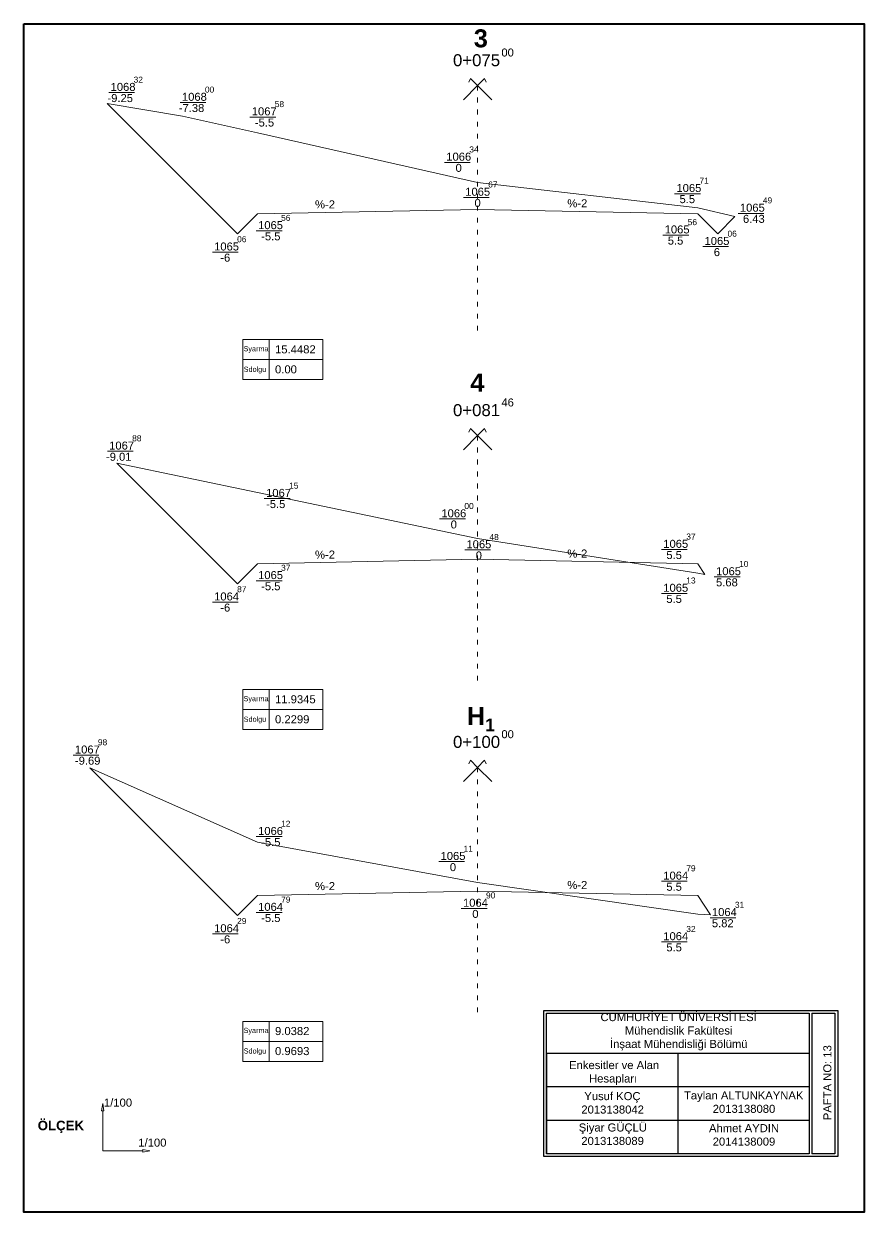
# Model space of a CAD drawing. Header units: millimetres. Extents: x 19067981 to 38137102, y 2652003 to 2652615.
# Drawn here: x 19068493.28 to 19068514.28, y 2652463.69 to 2652493.39 of the extents above; entities that cross this region are included whole.
import ezdxf

# ---------------------------------------------------------------- set-up
doc = ezdxf.new("R2010")
doc.units = ezdxf.units.MM
doc.linetypes.add('ACAD_ISO03W100', pattern=[30, 12, -18])
doc.layers.add('D.K Kesit No', color=93, linetype='Continuous', lineweight=9)
doc.styles.get("Standard").update_dxf_attribs({"font": 'arial.ttf'})

msp = doc.modelspace()

# ---------------------------------------------------------------- linework, layer by layer
at = {"lineweight": 0, "ltscale": 2}
for p, q in [((19068495.401, 2652491.669), (19068496.046, 2652491.669)), ((19068497.183, 2652491.421), (19068497.828, 2652491.421)), ((19068498.928, 2652491.058), (19068499.573, 2652491.058)), ((19068503.788, 2652489.925), (19068504.433, 2652489.925)), ((19068504.261, 2652489.048), (19068504.906, 2652489.048)), ((19068509.539, 2652489.142), (19068510.184, 2652489.142)), ((19068511.124, 2652488.65), (19068511.769, 2652488.65)), ((19068499.086, 2652488.214), (19068499.731, 2652488.214)), ((19068509.246, 2652488.107), (19068509.89, 2652488.107)), ((19068510.24, 2652487.819), (19068510.884, 2652487.819)), ((19068497.987, 2652487.68), (19068498.632, 2652487.68)), ((19068495.364, 2652482.705), (19068496.009, 2652482.705)), ((19068499.286, 2652481.523), (19068499.931, 2652481.523)), ((19068503.667, 2652481.013), (19068504.311, 2652481.013)), ((19068504.292, 2652480.239), (19068504.936, 2652480.239)), ((19068509.21, 2652480.25), (19068509.854, 2652480.25)), ((19068499.086, 2652479.469), (19068499.731, 2652479.469)), ((19068510.529, 2652479.566), (19068511.174, 2652479.566)), ((19068509.21, 2652479.152), (19068509.854, 2652479.152)), ((19068497.987, 2652478.935), (19068498.632, 2652478.935)), ((19068494.51, 2652475.109), (19068495.154, 2652475.109)), ((19068499.086, 2652473.074), (19068499.731, 2652473.074)), ((19068503.645, 2652472.45), (19068504.29, 2652472.45)), ((19068509.21, 2652471.959), (19068509.854, 2652471.959)), ((19068499.086, 2652471.178), (19068499.731, 2652471.178)), ((19068504.206, 2652471.281), (19068504.851, 2652471.281)), ((19068510.425, 2652471.048), (19068511.069, 2652471.048)), ((19068497.987, 2652470.644), (19068498.632, 2652470.644)), ((19068509.21, 2652470.445), (19068509.854, 2652470.445))]:
    msp.add_line(p, q, dxfattribs=at)
at = {"linetype": 'ACAD_ISO03W100', "lineweight": 5, "ltscale": 0.01}
for p, q in [((19068504.614, 2652491.842), (19068504.614, 2652485.659)), ((19068504.614, 2652483.097), (19068504.614, 2652476.914)), ((19068504.614, 2652474.806), (19068504.614, 2652468.623))]:
    msp.add_line(p, q, dxfattribs=at)
at = {"color": 0, "lineweight": 25, "ltscale": 0.2}
for p, q in [((19068506.336, 2652467.666), (19068512.902, 2652467.666)), ((19068506.336, 2652467.666), (19068506.336, 2652467.266)), ((19068506.336, 2652467.666), (19068506.336, 2652465.152)), ((19068509.619, 2652467.666), (19068509.619, 2652465.152)), ((19068506.336, 2652466.828), (19068512.902, 2652466.828)), ((19068506.336, 2652465.99), (19068512.902, 2652465.99))]:
    msp.add_line(p, q, dxfattribs=at)
at = {"color": 0, "lineweight": 40, "ltscale": 0.2}
msp.add_lwpolyline([(19068493.275, 2652493.389), (19068514.275, 2652493.389), (19068514.275, 2652463.689), (19068493.275, 2652463.689), (19068493.275, 2652493.389)], dxfattribs=at)
for points in [[(19068506.324, 2652468.734), (19068513.612, 2652468.734), (19068513.612, 2652465.085), (19068506.268, 2652465.085), (19068506.268, 2652468.734), (19068506.324, 2652468.734)], [(19068512.902, 2652465.152), (19068506.336, 2652465.152), (19068506.336, 2652468.666), (19068512.902, 2652468.666)], [(19068512.902, 2652468.666), (19068512.902, 2652465.152)], [(19068512.964, 2652468.666), (19068513.545, 2652468.666), (19068513.545, 2652465.152), (19068512.964, 2652465.152)], [(19068512.964, 2652468.666), (19068512.964, 2652465.152)]]:
    msp.add_lwpolyline(points)
at = {"color": 0, "lineweight": 25}
for p in [(19068506.336, 2652466.828), (19068506.336, 2652465.99)]:
    msp.add_point(p, dxfattribs=at)
at = {"layer": 'D.K Kesit No', "color": 0, "ltscale": 0.2}
for p, q in [((19068504.437, 2652492.019), (19068504.399, 2652491.926)), ((19068504.614, 2652491.842), (19068504.437, 2652492.019)), ((19068504.614, 2652491.842), (19068504.791, 2652492.019)), ((19068504.791, 2652492.019), (19068504.829, 2652491.926)), ((19068504.614, 2652491.842), (19068504.261, 2652491.488)), ((19068504.614, 2652491.842), (19068504.968, 2652491.488)), ((19068498.745, 2652484.495), (19068498.745, 2652485.495)), ((19068498.745, 2652485.495), (19068500.745, 2652485.495)), ((19068499.405, 2652485.495), (19068499.405, 2652484.495)), ((19068500.745, 2652485.495), (19068500.745, 2652484.495)), ((19068500.745, 2652484.995), (19068498.745, 2652484.995)), ((19068500.745, 2652484.495), (19068498.745, 2652484.495)), ((19068504.437, 2652483.273), (19068504.399, 2652483.181)), ((19068504.614, 2652483.097), (19068504.437, 2652483.273)), ((19068504.614, 2652483.097), (19068504.791, 2652483.273)), ((19068504.791, 2652483.273), (19068504.829, 2652483.181)), ((19068504.614, 2652483.097), (19068504.261, 2652482.743)), ((19068504.614, 2652483.097), (19068504.968, 2652482.743)), ((19068498.745, 2652475.75), (19068498.745, 2652476.75)), ((19068498.745, 2652476.75), (19068500.745, 2652476.75)), ((19068499.405, 2652476.75), (19068499.405, 2652475.75)), ((19068500.745, 2652476.75), (19068500.745, 2652475.75)), ((19068500.745, 2652476.25), (19068498.745, 2652476.25)), ((19068500.745, 2652475.75), (19068498.745, 2652475.75)), ((19068504.437, 2652474.982), (19068504.399, 2652474.89)), ((19068504.614, 2652474.806), (19068504.437, 2652474.982)), ((19068504.614, 2652474.806), (19068504.791, 2652474.982)), ((19068504.791, 2652474.982), (19068504.829, 2652474.89)), ((19068504.614, 2652474.806), (19068504.261, 2652474.452)), ((19068504.614, 2652474.806), (19068504.968, 2652474.452)), ((19068498.745, 2652467.459), (19068498.745, 2652468.459)), ((19068498.745, 2652468.459), (19068500.745, 2652468.459)), ((19068499.405, 2652468.459), (19068499.405, 2652467.459)), ((19068500.745, 2652468.459), (19068500.745, 2652467.459)), ((19068500.745, 2652467.959), (19068498.745, 2652467.959)), ((19068500.745, 2652467.459), (19068498.745, 2652467.459)), ((19068495.217, 2652466.223), (19068495.247, 2652466.403)), ((19068495.247, 2652466.403), (19068495.277, 2652466.223)), ((19068495.277, 2652466.223), (19068495.217, 2652466.223)), ((19068495.247, 2652465.223), (19068495.247, 2652466.223)), ((19068495.247, 2652465.223), (19068496.247, 2652465.223)), ((19068496.247, 2652465.253), (19068496.427, 2652465.223)), ((19068496.247, 2652465.193), (19068496.247, 2652465.253)), ((19068496.427, 2652465.223), (19068496.247, 2652465.193))]:
    msp.add_line(p, q, dxfattribs=at)
at = {"layer": 'D.K Kesit No', "color": 1, "lineweight": 0, "ltscale": 0.2}
for p, q in [((19068495.358, 2652491.396), (19068498.614, 2652488.141)), ((19068495.358, 2652491.396), (19068497.239, 2652491.081)), ((19068497.239, 2652491.081), (19068499.114, 2652490.661)), ((19068499.114, 2652490.661), (19068504.614, 2652489.421)), ((19068510.114, 2652488.791), (19068504.614, 2652489.421)), ((19068498.614, 2652488.141), (19068499.114, 2652488.641)), ((19068511.042, 2652488.569), (19068510.114, 2652488.791)), ((19068510.614, 2652488.141), (19068510.114, 2652488.641)), ((19068511.042, 2652488.569), (19068510.614, 2652488.141)), ((19068495.603, 2652482.407), (19068499.114, 2652481.676)), ((19068495.603, 2652482.407), (19068498.614, 2652479.396)), ((19068499.114, 2652481.676), (19068504.614, 2652480.526)), ((19068510.114, 2652479.656), (19068504.614, 2652480.526)), ((19068498.614, 2652479.396), (19068499.114, 2652479.896)), ((19068510.293, 2652479.627), (19068510.114, 2652479.896)), ((19068510.293, 2652479.627), (19068510.114, 2652479.656)), ((19068499.114, 2652472.935), (19068494.926, 2652474.792)), ((19068494.926, 2652474.792), (19068498.614, 2652471.105)), ((19068499.114, 2652472.935), (19068504.614, 2652471.925)), ((19068510.114, 2652471.135), (19068504.614, 2652471.925)), ((19068498.614, 2652471.105), (19068499.114, 2652471.605)), ((19068510.437, 2652471.119), (19068510.114, 2652471.605)), ((19068510.437, 2652471.119), (19068510.114, 2652471.135))]:
    msp.add_line(p, q, dxfattribs=at)
at = {"layer": 'D.K Kesit No', "lineweight": 0, "ltscale": 0.2}
for p, q in [((19068504.614, 2652488.751), (19068499.114, 2652488.641)), ((19068510.114, 2652488.641), (19068504.614, 2652488.751)), ((19068504.614, 2652480.006), (19068499.114, 2652479.896)), ((19068510.114, 2652479.896), (19068504.614, 2652480.006)), ((19068504.614, 2652471.715), (19068499.114, 2652471.605)), ((19068510.114, 2652471.605), (19068504.614, 2652471.715))]:
    msp.add_line(p, q, dxfattribs=at)

# ---------------------------------------------------------------- texts
at = {"color": 7, "lineweight": 20, "char_height": 0.45, "attachment_point": 5}
for s, insert in [('{\\fArial|b1|i0|c162|p34;3}', (19068504.696, 2652493.021)), ('{\\fArial|b1|i0|c162|p34;4}', (19068504.608, 2652484.422)), ('\\A1;{\\fArial|b1|i0|c162|p34;H\\H0.7x;\\S^ 1;}', (19068504.697, 2652476.011))]:
    msp.add_mtext_dynamic_manual_height_columns(s, width=2.02378, gutter_width=0.91, heights=[0], dxfattribs=dict(at, insert=insert))
at = {"color": 7, "lineweight": 20, "attachment_point": 5}
for s, insert, char_height, width in [('00', (19068505.365, 2652492.669), 0.2, 16.65294), ('0+075', (19068504.589, 2652492.476), 0.3, 16.65294), ('0+081', (19068504.589, 2652483.731), 0.3, 16.65294), ('46', (19068505.365, 2652483.924), 0.2, 16.65294), ('0+100', (19068504.589, 2652475.44), 0.3, 16.65294), ('00', (19068505.365, 2652475.633), 0.2, 16.65294), ('{\\fArial|b1|i0|c162|p34;ÖLÇEK}', (19068494.202, 2652465.821), 0.23657, 13.13195)]:
    msp.add_mtext(s, dxfattribs=dict(at, insert=insert, char_height=char_height, width=width))
at = {"color": 1, "lineweight": 0}
for s, insert, char_height, width, attachment_point in [('{\\C5;1068}', (19068495.446, 2652491.911), 0.2, 0.87201, 1), ('{\\C5;32}', (19068496.02, 2652492.067), 0.15, 4.707345624410664e-14, 1), ('{\\C5;-9.25}', (19068495.367, 2652491.429), 0.2, 0.96851, 7), ('{\\C5;1068}', (19068497.228, 2652491.663), 0.2, 0.87201, 1), ('{\\C5;00}', (19068497.802, 2652491.819), 0.15, 4.707345624410664e-14, 1), ('{\\C5;-7.38}', (19068497.149, 2652491.181), 0.2, 0.96851, 7), ('{\\C5;1067}', (19068498.973, 2652491.3), 0.2, 0.87201, 1), ('{\\C5;58}', (19068499.547, 2652491.456), 0.15, 4.707345624410664e-14, 1), ('{\\C5;  -5.5}', (19068498.894, 2652490.818), 0.2, 0.96851, 7), ('{\\C5;1066}', (19068503.833, 2652490.167), 0.2, 0.87201, 1), ('{\\C5;34}', (19068504.407, 2652490.323), 0.15, 4.707345624410664e-14, 1), ('{\\C5;    0}', (19068503.754, 2652489.685), 0.2, 0.96851, 7), ('{\\C5;71}', (19068510.158, 2652489.541), 0.15, 4.707345624410664e-14, 1), ('{\\C5;1065}', (19068504.306, 2652489.291), 0.2, 0.87201, 1), ('{\\C5;67}', (19068504.88, 2652489.447), 0.15, 4.707345624410664e-14, 1), ('{\\C5;1065}', (19068509.584, 2652489.384), 0.2, 0.87201, 1), ('{\\C5;    0}', (19068504.227, 2652488.809), 0.2, 0.96851, 7), ('{\\C5;  5.5}', (19068509.505, 2652488.903), 0.2, 0.96851, 7), ('{\\C5;1065}', (19068511.169, 2652488.892), 0.2, 0.87201, 1), ('{\\C5;49}', (19068511.743, 2652489.049), 0.15, 4.707345624410664e-14, 1), ('{\\C5;56}', (19068499.705, 2652488.613), 0.15, 4.707345624410664e-14, 1), ('{\\C5;  6.43}', (19068511.09, 2652488.411), 0.2, 0.96851, 7), ('{\\C5;1065}', (19068499.131, 2652488.456), 0.2, 0.87201, 1), ('{\\C5;1065}', (19068509.29, 2652488.349), 0.2, 0.87201, 1), ('{\\C5;56}', (19068509.864, 2652488.506), 0.15, 4.707345624410664e-14, 1), ('{\\C5;06}', (19068498.606, 2652488.079), 0.15, 4.707345624410664e-14, 1), ('{\\C5;  -5.5}', (19068499.052, 2652487.974), 0.2, 0.96851, 7), ('{\\C5;  5.5}', (19068509.212, 2652487.867), 0.2, 0.96851, 7), ('{\\C5;1065}', (19068510.285, 2652488.061), 0.2, 0.87201, 1), ('{\\C5;06}', (19068510.859, 2652488.218), 0.15, 4.707345624410664e-14, 1), ('{\\C5;1065}', (19068498.032, 2652487.923), 0.2, 0.87201, 1), ('{\\C5;    6}', (19068510.206, 2652487.579), 0.2, 0.96851, 7), ('{\\C5;   -6}', (19068497.953, 2652487.441), 0.2, 0.96851, 7), ('{\\C5;1067}', (19068495.409, 2652482.947), 0.2, 0.87201, 1), ('{\\C5;88}', (19068495.983, 2652483.104), 0.15, 4.707345624410664e-14, 1), ('{\\C5;-9.01}', (19068495.33, 2652482.465), 0.2, 0.96851, 7), ('{\\C5;1067}', (19068499.331, 2652481.765), 0.2, 0.87201, 1), ('{\\C5;15}', (19068499.905, 2652481.922), 0.15, 4.707345624410664e-14, 1), ('{\\C5; -5.5}', (19068499.252, 2652481.283), 0.2, 0.96851, 7), ('{\\C5;1066}', (19068503.711, 2652481.255), 0.2, 0.87201, 1), ('{\\C5;00}', (19068504.285, 2652481.412), 0.15, 4.707345624410664e-14, 1), ('{\\C5;    0}', (19068503.632, 2652480.774), 0.2, 0.96851, 7), ('{\\C5;48}', (19068504.911, 2652480.637), 0.15, 4.707345624410664e-14, 1), ('{\\C5;37}', (19068509.829, 2652480.649), 0.15, 4.707345624410664e-14, 1), ('{\\C5;1065}', (19068504.337, 2652480.481), 0.2, 0.87201, 1), ('{\\C5;1065}', (19068509.255, 2652480.492), 0.2, 0.87201, 1), ('{\\C5;    0}', (19068504.258, 2652479.999), 0.2, 0.96851, 7), ('{\\C5;  5.5}', (19068509.176, 2652480.01), 0.2, 0.96851, 7), ('{\\C5;1065}', (19068499.131, 2652479.711), 0.2, 0.87201, 1), ('{\\C5;37}', (19068499.705, 2652479.868), 0.15, 4.707345624410664e-14, 1), ('{\\C5;1065}', (19068510.574, 2652479.808), 0.2, 0.87201, 1), ('{\\C5;10}', (19068511.148, 2652479.965), 0.15, 4.707345624410664e-14, 1), ('{\\C5;  -5.5}', (19068499.052, 2652479.229), 0.2, 0.96851, 7), ('{\\C5;1065}', (19068509.255, 2652479.394), 0.2, 0.87201, 1), ('{\\C5;13}', (19068509.829, 2652479.551), 0.15, 4.707345624410664e-14, 1), ('{\\C5; 5.68}', (19068510.495, 2652479.327), 0.2, 0.96851, 7), ('{\\C5;1064}', (19068498.032, 2652479.177), 0.2, 0.87201, 1), ('{\\C5;87}', (19068498.606, 2652479.334), 0.15, 4.707345624410664e-14, 1), ('{\\C5;  5.5}', (19068509.176, 2652478.912), 0.2, 0.96851, 7), ('{\\C5;   -6}', (19068497.953, 2652478.696), 0.2, 0.96851, 7), ('{\\C5;1067}', (19068494.554, 2652475.352), 0.2, 0.87201, 1), ('{\\C5;98}', (19068495.128, 2652475.508), 0.15, 4.707345624410664e-14, 1), ('{\\C5; -9.69}', (19068494.476, 2652474.87), 0.2, 0.96851, 7), ('{\\C5;12}', (19068499.705, 2652473.472), 0.15, 4.707345624410664e-14, 1), ('{\\C5;1066}', (19068499.131, 2652473.316), 0.2, 0.87201, 1), ('{\\C5;  -5.5}', (19068499.052, 2652472.834), 0.2, 0.96851, 7), ('{\\C5;11}', (19068504.264, 2652472.848), 0.15, 4.707345624410664e-14, 1), ('{\\C5;1065}', (19068503.69, 2652472.692), 0.2, 0.87201, 1), ('{\\C5;    0}', (19068503.611, 2652472.21), 0.2, 0.96851, 7), ('{\\C5;79}', (19068509.829, 2652472.358), 0.15, 4.707345624410664e-14, 1), ('{\\C5;1064}', (19068509.255, 2652472.201), 0.2, 0.87201, 1), ('{\\C5;90}', (19068504.825, 2652471.68), 0.15, 4.707345624410664e-14, 1), ('{\\C5;  5.5}', (19068509.176, 2652471.719), 0.2, 0.96851, 7), ('{\\C5;1064}', (19068499.131, 2652471.42), 0.2, 0.87201, 1), ('{\\C5;79}', (19068499.705, 2652471.577), 0.15, 4.707345624410664e-14, 1), ('{\\C5;1064}', (19068504.251, 2652471.523), 0.2, 0.87201, 1), ('{\\C5;31}', (19068511.044, 2652471.446), 0.15, 4.707345624410664e-14, 1), ('{\\C5;  -5.5}', (19068499.052, 2652470.938), 0.2, 0.96851, 7), ('{\\C5;    0}', (19068504.172, 2652471.041), 0.2, 0.96851, 7), ('{\\C5;1064}', (19068510.47, 2652471.29), 0.2, 0.87201, 1), ('{\\C5;1064}', (19068498.032, 2652470.886), 0.2, 0.87201, 1), ('{\\C5;29}', (19068498.606, 2652471.043), 0.15, 4.707345624410664e-14, 1), ('{\\C5;32}', (19068509.829, 2652470.843), 0.15, 4.707345624410664e-14, 1), ('{\\C5; 5.82}', (19068510.391, 2652470.808), 0.2, 0.96851, 7), ('{\\C5;   -6}', (19068497.953, 2652470.405), 0.2, 0.96851, 7), ('{\\C5;1064}', (19068509.255, 2652470.687), 0.2, 0.87201, 1), ('{\\C5;  5.5}', (19068509.176, 2652470.205), 0.2, 0.96851, 7)]:
    msp.add_mtext(s, dxfattribs=dict(at, insert=insert, char_height=char_height, width=width, attachment_point=attachment_point))
at = {"color": 0, "lineweight": 25, "ltscale": 0.2, "char_height": 0.20127, "attachment_point": 1}
for s, width, insert in [('\\pi1.3491;CUMHURİYET ÜNİVERSİTESİ\\P\\pi1.9593;Mühendislik Fakültesi\\P\\pi1.5862;İnşaat Mühendisliği Bölümü', 6.56651, (19068506.336, 2652468.666)), ('\\pi0.48699; Enkesitler ve Alan \\P\\pi1.0643;Hesapları', 3.28325, (19068506.336, 2652467.467)), ('\\pi0.94438;Yusuf KOÇ\\P\\pi0.87127;2013138042', 3.28325, (19068506.336, 2652466.691)), ('\\pi0.15289;Taylan ALTUNKAYNAK\\P\\pi0.87059;2013138080', 3.28325, (19068509.619, 2652466.709)), ('\\pi0.80778;Şiyar GÜÇLÜ\\P\\pi0.87004;2013138089', 3.28325, (19068506.336, 2652465.907)), ('\\pi0.77812;Ahmet AYDIN\\P\\pi0.87004;2014138009', 3.28325, (19068509.619, 2652465.89))]:
    msp.add_mtext_dynamic_manual_height_columns(s, width=width, gutter_width=1.006, heights=[0], dxfattribs=dict(at, insert=insert))
at = {"color": 0, "lineweight": 25, "ltscale": 0.2, "insert": (19068513.254, 2652465.152), "char_height": 0.20127, "attachment_point": 1, "rotation": 90}
msp.add_mtext_dynamic_manual_height_columns('\\pi0.83662;PAFTA NO: 13', width=3.5138, gutter_width=1.006, heights=[0], dxfattribs=at)
at = {"layer": 'D.K Kesit No', "color": 0, "linetype": 'ACAD_ISO03W100', "ltscale": 0.2, "char_height": 0.2013, "width": 0.58936, "attachment_point": 1}
for s, insert in [('%-2', (19068500.552, 2652488.975)), ('%-2', (19068506.856, 2652489.002)), ('%-2', (19068500.552, 2652480.224)), ('%-2', (19068506.856, 2652480.25)), ('%-2', (19068506.856, 2652471.966)), ('%-2', (19068500.552, 2652471.939)), ('1/100', (19068495.278, 2652466.529)), ('1/100', (19068496.137, 2652465.529))]:
    msp.add_mtext(s, dxfattribs=dict(at, insert=insert))
at = {"layer": 'D.K Kesit No', "color": 0, "lineweight": 0, "ltscale": 0.2, "char_height": 0.1296, "attachment_point": 1}
for s, insert in [('Syarma ', (19068498.767, 2652485.333)), ('Sdolgu ', (19068498.77, 2652484.819)), ('Syarma ', (19068498.767, 2652476.588)), ('Sdolgu ', (19068498.77, 2652476.074)), ('Syarma ', (19068498.767, 2652468.297)), ('Sdolgu ', (19068498.77, 2652467.783))]:
    msp.add_mtext_dynamic_manual_height_columns(s, width=2.66636, gutter_width=1.006, heights=[0], dxfattribs=dict(at, insert=insert))
at = {"layer": 'D.K Kesit No', "color": 1, "lineweight": 0, "ltscale": 0.2, "attachment_point": 1}
for s, insert, char_height in [('{\\C0;15.4482}', (19068499.553, 2652485.353), 0.20127), ('{\\C0;0.00}', (19068499.553, 2652484.853), 0.2013), ('{\\C0;11.9345}', (19068499.553, 2652476.608), 0.20127), ('{\\C0;0.2299}', (19068499.553, 2652476.108), 0.20127), ('{\\C0;9.0382}', (19068499.553, 2652468.317), 0.20127), ('{\\C0;0.9693}', (19068499.553, 2652467.817), 0.20127)]:
    msp.add_mtext_dynamic_manual_height_columns(s, width=1.34, gutter_width=1.006, heights=[0], dxfattribs=dict(at, insert=insert, char_height=char_height))

doc.saveas('drawing.dxf')
